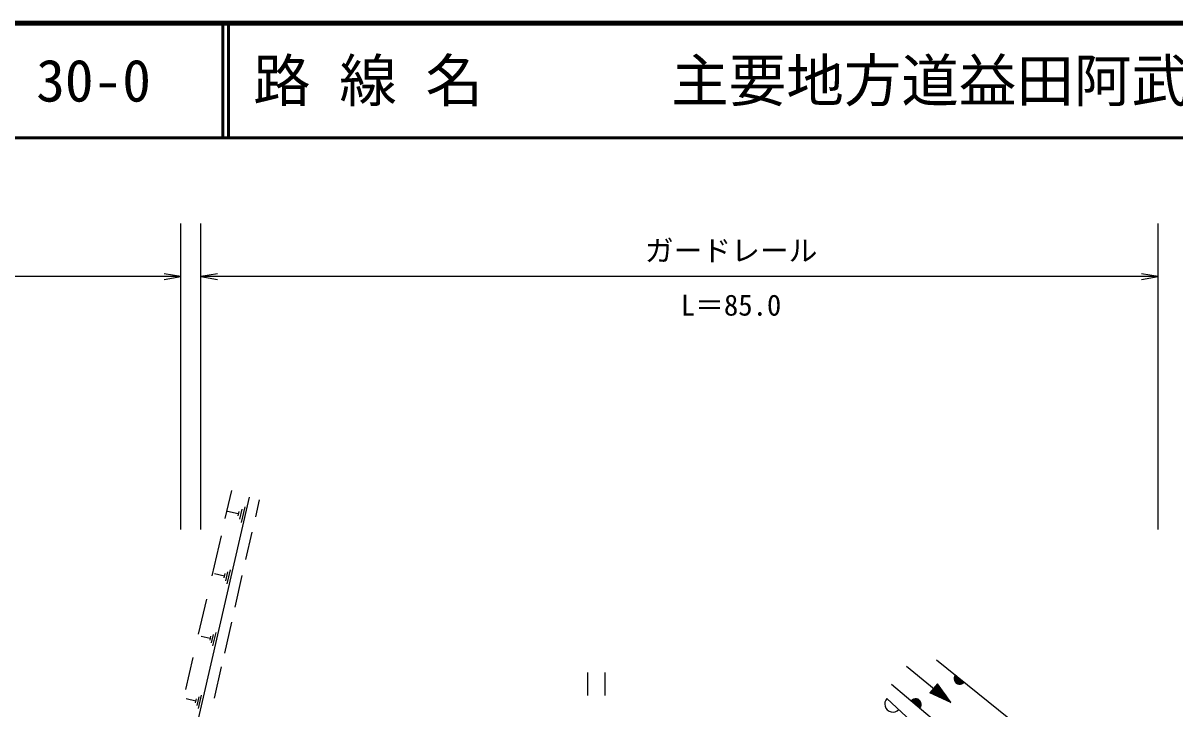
# Model space of a CAD drawing. Units: millimetres, scale not verified. Extents: x 40000 to 680000, y 20000 to 380000.
# Drawn here: x 160376 to 260525, y 320338 to 380000 of the extents above; entities that cross this region are included whole.
import ezdxf
from ezdxf.enums import TextEntityAlignment as Align

# ---------------------------------------------------------------- set-up
doc = ezdxf.new("R2010")
doc.units = ezdxf.units.MM
doc.header["$LTSCALE"] = 1000
for name, color, linetype, lineweight in [('M-BGD', 7, 'Continuous', 25), ('M-STR-STR3', 7, 'Continuous', 25), ('M-TTL', 2, 'Continuous', 140), ('M-TTL-LINE', 7, 'Continuous', 50)]:
    doc.layers.add(name, color=color, linetype=linetype, lineweight=lineweight)
doc.layers.add('M-TTL-TXT', color=7, linetype='Continuous')
doc.styles.add('ＭＳ ゴシック', font='')
doc.styles.get('ＭＳ ゴシック').set_extended_font_data('MS Gothic')

# ---------------------------------------------------------------- blocks, each defined once
blk = doc.blocks.new('open_arrow')
at = {"color": 0, "linetype": 'Continuous', "lineweight": -2}
blk.add_lwpolyline([(7.5, 1.25), (0, 0), (7.5, -1.25)], dxfattribs=at)

msp = doc.modelspace()

# ---------------------------------------------------------------- linework, layer by layer
at = {"layer": 'M-BGD'}
for p, q in [((180046, 338755), (174649, 315378)), ((177963, 336900), (178526, 339335)), ((180603, 337043), (180939, 338522)), ((178148, 337547), (179088, 337327)), ((179138, 337527), (179038, 337127)), ((179398, 337717), (179188, 336847)), ((179648, 337907), (179338, 336567)), ((179759, 333331), (180298, 335704)), ((176816, 331931), (177618, 335405)), ((177018, 332117), (177878, 331927)), ((177918, 332107), (177838, 331737)), ((178158, 332277), (177968, 331477)), ((178388, 332447), (178098, 331217)), ((178817, 329190), (179441, 331934)), ((175641, 326846), (176344, 329889)), ((177906, 325182), (178518, 327876)), ((175848, 326677), (176648, 326497)), ((176688, 326667), (176608, 326317)), ((176908, 326827), (176738, 326077)), ((177128, 326987), (176858, 325837)), ((174527, 322019), (175172, 324813)), ((239786, 324615), (256024, 311571)), ((177020, 321288), (177638, 324007)), ((209468, 321514), (209468, 323514)), ((210968, 323514), (210968, 321514)), ((237174, 324068), (241052, 320910)), ((235871, 322504), (252691, 308354)), ((239880, 322532), (239227, 321729)), ((239900, 322505), (239257, 321715)), ((241052, 320910), (239880, 322532)), ((175868, 321547), (175598, 320387)), ((241052, 320910), (239227, 321729)), ((239930, 322463), (239304, 321694)), ((239960, 322421), (239351, 321673)), ((239991, 322379), (239398, 321652)), ((240021, 322337), (239446, 321631)), ((240051, 322295), (239493, 321609)), ((240082, 322253), (239540, 321588)), ((240112, 322211), (239587, 321567)), ((240142, 322169), (239635, 321546)), ((240172, 322127), (239682, 321525)), ((240203, 322085), (239729, 321504)), ((240233, 322043), (239776, 321482)), ((240263, 322001), (239823, 321461)), ((240294, 321959), (239871, 321440)), ((240324, 321918), (239918, 321419)), ((240354, 321876), (239965, 321398)), ((240385, 321834), (240012, 321376)), ((240415, 321792), (240060, 321355)), ((240445, 321750), (240107, 321334)), ((240476, 321708), (240154, 321313)), ((240506, 321666), (240201, 321292)), ((240536, 321624), (240249, 321271)), ((240567, 321582), (240296, 321249)), ((240597, 321540), (240343, 321228)), ((240627, 321498), (240390, 321207)), ((174568, 321237), (175388, 321057)), ((175428, 321227), (175348, 320877)), ((175648, 321387), (175478, 320637)), ((235486, 321262), (243796, 313477)), ((240657, 321456), (240437, 321186)), ((240688, 321414), (240485, 321165)), ((240718, 321372), (240532, 321143)), ((240748, 321330), (240579, 321122)), ((240779, 321288), (240626, 321101)), ((240809, 321246), (240674, 321080)), ((240839, 321204), (240721, 321059)), ((240870, 321162), (240768, 321038)), ((240900, 321120), (240815, 321016)), ((240930, 321078), (240863, 320995)), ((240961, 321036), (240910, 320974)), ((240991, 320994), (240957, 320953)), ((241021, 320952), (241004, 320932))]:
    msp.add_line(p, q, dxfattribs=at)
for centre, radius, start, end in [((241816, 322985), 500, 141.22448, 321.22448), ((241816, 322985), 500, 141.22448, 321.22448), ((241816, 322985), 450, 141.22448, 321.22448), ((241816, 322985), 400, 141.22448, 321.22448), ((241816, 322985), 350, 141.22448, 321.22448), ((241816, 322985), 300, 141.22448, 321.22448), ((241816, 322985), 250, 141.22448, 321.22448), ((241816, 322985), 200, 141.22448, 321.22448), ((241816, 322985), 150, 141.22448, 321.22448), ((241816, 322985), 100, 141.22448, 321.22448), ((241816, 322985), 50, 141.22448, 321.22448), ((236005, 320775), 712, 136.86952, 316.86952), ((237974, 320735), 500, 319.92891, 139.92891), ((237974, 320735), 500, 319.92891, 139.92891), ((237974, 320735), 450, 319.92891, 139.92891), ((237974, 320735), 400, 319.92891, 139.92891), ((237974, 320735), 350, 319.92891, 139.92891), ((237974, 320735), 300, 319.92891, 139.92891), ((237974, 320735), 250, 319.92891, 139.92891), ((237974, 320735), 200, 319.92891, 139.92891), ((237974, 320735), 150, 319.92891, 139.92891), ((237974, 320735), 100, 319.92891, 139.92891), ((237974, 320735), 50, 319.92891, 139.92891)]:
    msp.add_arc(centre, radius, start, end, dxfattribs=at)
at = {"layer": 'M-STR-STR3'}
for p, q in [((174086, 335949), (174086, 362551)), ((175830, 335949), (175830, 362551)), ((259057, 335949), (259057, 362551)), ((174086, 357948), (102101, 357948)), ((259057, 357948), (175830, 357948))]:
    msp.add_line(p, q, dxfattribs=at)
at = {"layer": 'M-TTL'}
msp.add_line((680000, 380000), (40000, 380000), dxfattribs=at)
at = {"layer": 'M-TTL-LINE'}
for p, q in [((177750, 380000), (177750, 370000)), ((178250, 380000), (178250, 370000)), ((40000, 370000), (680000, 370000))]:
    msp.add_line(p, q, dxfattribs=at)

# ---------------------------------------------------------------- block references
at = {"layer": 'M-STR-STR3', "xscale": 193, "yscale": 193, "rotation": 180}
for p in [(174086, 357948), (259057, 357948)]:
    msp.add_blockref('open_arrow', p, dxfattribs=at)
at = {"layer": 'M-STR-STR3', "xscale": 193, "yscale": 193}
msp.add_blockref('open_arrow', (175830, 357948), dxfattribs=at)

# ---------------------------------------------------------------- texts
at = {"layer": 'M-STR-STR3', "style": 'ＭＳ ゴシック'}
for s, p in [('ガードレール', (214439, 360207)), ('L＝85.0', (217564, 355466))]:
    msp.add_text(s, height=1833, dxfattribs=at).set_placement(p, align=Align.MIDDLE_LEFT)
at = {"layer": 'M-TTL-TXT', "style": 'ＭＳ ゴシック'}
for s, p in [('30-0', (161521, 375000)), ('路 線 名', (180380, 375000)), ('主要地方道益田阿武線', (216734, 375000))]:
    msp.add_text(s, height=3666, dxfattribs=at).set_placement(p, align=Align.MIDDLE_LEFT)

doc.saveas('drawing.dxf')
